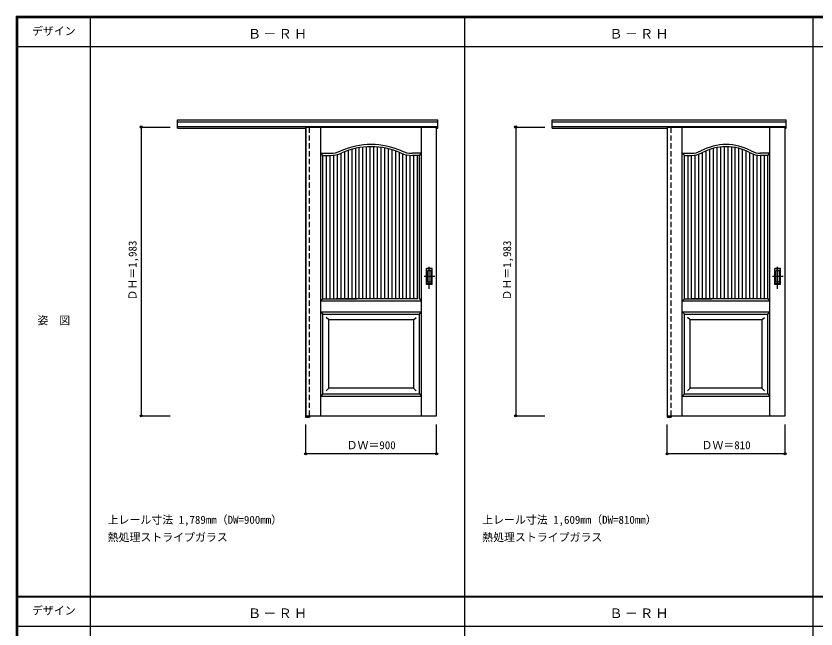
# Model space of a CAD drawing. Units: millimetres, scale not verified. Extents: x -6000 to 5700, y -4307 to 4175.
# Drawn here: x -6000 to -502, y -36 to 4175 of the extents above; entities that cross this region are included whole.
import ezdxf
from ezdxf.enums import TextEntityAlignment as Align

# ---------------------------------------------------------------- set-up
doc = ezdxf.new("R2010")
doc.units = ezdxf.units.MM
doc.header["$LTSCALE"] = 30
doc.header["$PDMODE"] = 32
doc.header["$PDSIZE"] = 15
doc.linetypes.add('CHAIN1', pattern=[8, 5, -1, 1, -1])
doc.linetypes.add('DASHED1', pattern=[1.8, 1.2, -0.6])
for name, color, linetype in [('0-2_扉', 7, 'Continuous'), ('0-4_枠', 3, 'Continuous'), ('0-6_引手', 7, 'Continuous'), ('0-A_文字', 7, 'Continuous'), ('0-B_寸法', 4, 'Continuous'), ('0-C_ハッチ', 4, 'Continuous'), ('F-1_枠', 6, 'Continuous'), ('F-A_文字', 7, 'Continuous')]:
    doc.layers.add(name, color=color, linetype=linetype)
doc.styles.add('ＭＳ ゴシック', font='')
doc.styles.get('ＭＳ ゴシック').set_extended_font_data('MS Gothic')

msp = doc.modelspace()

# ---------------------------------------------------------------- linework, layer by layer
at = {"layer": '0-2_扉'}
for p, q in [((-4009, 3412), (-4009, 1429)), ((-4009, 3412), (-3109, 3412)), ((-3905.5, 1429.62), (-3905.5, 3412)), ((-3212.5, 1429.62), (-3212.5, 3412)), ((-3109, 1429), (-3109, 3412)), ((-1525, 3412), (-1525, 1429)), ((-1525, 3412), (-715, 3412)), ((-1421.5, 1429), (-1421.5, 3412)), ((-818.5, 1429), (-818.5, 3412)), ((-715, 1429), (-715, 3412)), ((-3890.5, 3217), (-3905.5, 3232)), ((-3905.5, 3232), (-3842.55, 3232)), ((-3890.5, 2374.05), (-3890.5, 3217)), ((-3890.5, 3217), (-3842.55, 3217)), ((-3212.5, 3232), (-3275.45, 3232)), ((-3227.5, 3217), (-3275.45, 3217)), ((-3227.5, 3217), (-3212.5, 3232)), ((-3227.5, 2232), (-3227.5, 3217)), ((-1406.5, 3217), (-1421.5, 3232)), ((-1421.5, 3232), (-1357.49, 3232)), ((-1406.5, 2363.24), (-1406.5, 3217)), ((-1406.5, 3217), (-1357.49, 3217)), ((-818.5, 3232), (-882.51, 3232)), ((-833.5, 3217), (-882.51, 3217)), ((-833.5, 3217), (-818.5, 3232)), ((-833.5, 2232), (-833.5, 3217)), ((-1406.31, 3094), (-1406.5, 3094)), ((-3890.5, 2232), (-3890.5, 2374.05)), ((-1406.5, 2232), (-1406.5, 2374.05)), ((-3905.5, 2217), (-3890.5, 2232)), ((-3212.5, 2217), (-3905.5, 2217)), ((-3890.5, 2232), (-3656.5, 2232)), ((-3237.5, 2232), (-3800.5, 2232)), ((-3227.5, 2232), (-3212.5, 2217)), ((-1421.5, 2217), (-1406.5, 2232)), ((-818.5, 2217), (-1421.5, 2217)), ((-1406.5, 2232), (-1217.5, 2232)), ((-833.5, 2232), (-1361.5, 2232)), ((-833.5, 2232), (-818.5, 2217)), ((-3905.5, 2142), (-3890.5, 2127)), ((-3905.5, 2142), (-3212.5, 2142)), ((-3890.5, 1579), (-3890.5, 2127)), ((-3890.5, 2127), (-3227.5, 2127)), ((-3850.5, 2087), (-3868.18, 2104.68)), ((-3267.5, 2087), (-3249.82, 2104.68)), ((-3227.5, 2127), (-3212.5, 2142)), ((-3227.5, 1579), (-3227.5, 2127)), ((-1421.5, 2142), (-1406.5, 2127)), ((-1421.5, 2142), (-818.5, 2142)), ((-1406.5, 1579), (-1406.5, 2127)), ((-1406.5, 2127), (-833.5, 2127)), ((-1366.46, 2087), (-1384.14, 2104.68)), ((-873.5, 2087), (-855.82, 2104.68)), ((-833.5, 2127), (-818.5, 2142)), ((-833.5, 1579), (-833.5, 2127)), ((-3850.54, 1619), (-3850.54, 2087.04)), ((-3267.5, 2087), (-3850.54, 2087)), ((-1366.5, 1619), (-1366.5, 2087)), ((-873.5, 2087), (-1366.5, 2087)), ((-873.5, 2087), (-873.5, 1619)), ((-3850.54, 1619), (-3868.21, 1601.32)), ((-3850.54, 1619), (-3850.54, 1620.43)), ((-3267.5, 1619), (-3850.54, 1619)), ((-1366.5, 1619), (-1384.18, 1601.32)), ((-1366.5, 1619), (-1366.5, 1620.43)), ((-873.5, 1619), (-1366.5, 1619)), ((-873.5, 1619), (-855.82, 1601.32)), ((-3890.5, 1579), (-3905.5, 1564)), ((-3905.5, 1564), (-3212.5, 1564)), ((-3890.5, 1579), (-3227.5, 1579)), ((-3227.5, 1579), (-3212.5, 1564)), ((-1406.5, 1579), (-1421.5, 1564)), ((-1421.5, 1564), (-818.5, 1564)), ((-1406.5, 1579), (-833.5, 1579)), ((-833.5, 1579), (-818.5, 1564)), ((-4009, 1429), (-3109, 1429)), ((-1525, 1429), (-715, 1429))]:
    msp.add_line(p, q, dxfattribs=at)
msp.add_lwpolyline([(-3267.5, 2087), (-3267.5, 1619), (-3249.82, 1601.32)], dxfattribs=at)
for centre, radius, start, end in [((-3842.55, 3417), 185, 270, 293.89556), ((-3559, 2777), 515, 66.10444, 113.89556), ((-3559, 2777), 500, 66.10444, 113.89556), ((-3275.45, 3417), 185, 246.10444, 270), ((-1357.49, 3367), 135, 270, 298.3577), ((-1120, 2927), 365, 61.6423, 118.3577), ((-1120, 2927), 350, 61.6423, 118.3577), ((-882.51, 3367), 135, 241.6423, 270), ((-3842.55, 3417), 200, 270, 293.89556), ((-3275.45, 3417), 200, 246.10444, 270), ((-1357.49, 3367), 150, 270, 298.3577), ((-882.51, 3367), 150, 241.6423, 270)]:
    msp.add_arc(centre, radius, start, end, dxfattribs=at)
at = {"layer": '0-4_枠'}
for p, q in [((-4890, 3462), (-3101, 3462)), ((-4890, 3405), (-4890, 3462)), ((-4890, 3449), (-3101, 3449)), ((-4890, 3417), (-3101, 3417)), ((-4010, 3417), (-4010, 1420)), ((-3982, 3412), (-3982, 3417)), ((-2316, 3462), (-707, 3462)), ((-2316, 3405), (-2316, 3462)), ((-2316, 3449), (-707, 3449)), ((-2316, 3417), (-707, 3417)), ((-1526, 3417), (-1526, 1420)), ((-1498, 3412), (-1498, 3417)), ((-4890, 3405), (-4009, 3405)), ((-2316, 3405), (-1525, 3405)), ((-4010, 1420), (-3982, 1420)), ((-3982, 1429), (-3982, 1420)), ((-1526, 1420), (-1498, 1420)), ((-1498, 1429), (-1498, 1420))]:
    msp.add_line(p, q, dxfattribs=at)
at = {"layer": '0-4_枠', "color": 4, "linetype": 'DASHED1'}
for p, q in [((-3982, 1429), (-3982, 3412)), ((-1498, 1429), (-1498, 3412))]:
    msp.add_line(p, q, dxfattribs=at)
at = {"layer": '0-4_枠'}
for points in [[(-3109, 3405), (-3101, 3405), (-3101, 3462)], [(-715, 3405), (-707, 3405), (-707, 3462)]]:
    msp.add_lwpolyline(points, dxfattribs=at)
at = {"layer": '0-6_引手'}
for p, q in [((-3141, 2441.5), (-3179, 2441.5)), ((-3179, 2331.5), (-3179, 2441.5)), ((-3147.5, 2425.5), (-3172.5, 2425.5)), ((-3172.5, 2347.5), (-3172.5, 2425.5)), ((-3147.5, 2347.5), (-3147.5, 2425.5)), ((-3141, 2331.5), (-3141, 2441.5)), ((-747, 2441.5), (-785, 2441.5)), ((-785, 2331.5), (-785, 2441.5)), ((-753.5, 2425.5), (-778.5, 2425.5)), ((-778.5, 2347.5), (-778.5, 2425.5)), ((-753.5, 2347.5), (-753.5, 2425.5)), ((-747, 2331.5), (-747, 2441.5)), ((-3141, 2331.5), (-3179, 2331.5)), ((-3147.5, 2347.5), (-3172.5, 2347.5)), ((-747, 2331.5), (-785, 2331.5)), ((-753.5, 2347.5), (-778.5, 2347.5))]:
    msp.add_line(p, q, dxfattribs=at)
at = {"layer": '0-6_引手', "linetype": 'DASHED1'}
for p, q in [((-3176, 2335.5), (-3176, 2437.5)), ((-782, 2335.5), (-782, 2437.5)), ((-750, 2437.5), (-782, 2437.5)), ((-750, 2335.5), (-750, 2437.5)), ((-3144, 2335.5), (-3176, 2335.5)), ((-750, 2335.5), (-782, 2335.5))]:
    msp.add_line(p, q, dxfattribs=at)
at = {"layer": '0-6_引手', "linetype": 'CHAIN1'}
for p, q in [((-3160, 2301.27), (-3160, 2472.12)), ((-766, 2301.27), (-766, 2472.12)), ((-3121.93, 2386.5), (-3194.44, 2386.5)), ((-727.93, 2386.5), (-800.44, 2386.5))]:
    msp.add_line(p, q, dxfattribs=at)
at = {"layer": '0-6_引手', "linetype": 'DASHED1'}
msp.add_lwpolyline([(-3144, 2335.5), (-3144, 2437.5), (-3176, 2437.5)], dxfattribs=at)
at = {"layer": '0-B_寸法'}
for p, q in [((-5140, 3412), (-5140, 1429)), ((-5140, 3412), (-4940, 3412)), ((-2566, 3412), (-2566, 1429)), ((-2566, 3412), (-2366, 3412)), ((-5140, 1429), (-4940, 1429)), ((-2566, 1429), (-2366, 1429)), ((-4009, 1168), (-4009, 1368)), ((-3109, 1168), (-3109, 1368)), ((-1525, 1168), (-1525, 1368)), ((-715, 1168), (-715, 1368)), ((-3109, 1168), (-4009, 1168)), ((-715, 1168), (-1525, 1168))]:
    msp.add_line(p, q, dxfattribs=at)
at = {"layer": '0-B_寸法', "color": 7}
for p in [(-5140, 3412), (-2566, 3412), (-5140, 1429), (-2566, 1429), (-4009, 1168), (-3109, 1168), (-1525, 1168), (-715, 1168)]:
    msp.add_point(p, dxfattribs=at)
at = {"layer": '0-C_ハッチ'}
for p, q in [((-3715.5, 2232), (-3715.5, 3251.88)), ((-3690.5, 2232), (-3690.5, 3259.4)), ((-3665.5, 2232), (-3665.5, 3265.53)), ((-3640.5, 2232), (-3640.5, 3270.32)), ((-3615.5, 2232), (-3615.5, 3273.8)), ((-3590.5, 2232), (-3590.5, 3276.01)), ((-3565.5, 2232), (-3565.5, 3276.96)), ((-3540.5, 2232), (-3540.5, 3276.66)), ((-3515.5, 2232), (-3515.5, 3275.11)), ((-3490.5, 2232), (-3490.5, 3272.29)), ((-3465.5, 2232), (-3465.5, 3268.18)), ((-3440.5, 2232), (-3440.5, 3262.76)), ((-3415.5, 2232), (-3415.5, 3255.97)), ((-3390.5, 2232), (-3390.5, 3247.76)), ((-1256.5, 2232), (-1256.5, 3249.29)), ((-1231.5, 2232), (-1231.5, 3258.77)), ((-1206.5, 2232), (-1206.5, 3266.15)), ((-1181.5, 2232), (-1181.5, 3271.56)), ((-1156.5, 2232), (-1156.5, 3275.09)), ((-1131.5, 2232), (-1131.5, 3276.81)), ((-1106.5, 2232), (-1106.5, 3276.74)), ((-1081.5, 2232), (-1081.5, 3274.88)), ((-1056.5, 2232), (-1056.5, 3271.19)), ((-1031.5, 2232), (-1031.5, 3265.63)), ((-1006.5, 2232), (-1006.5, 3258.09)), ((-981.5, 2232), (-981.5, 3248.43)), ((-3865.5, 2232), (-3865.5, 3217)), ((-3840.5, 2232), (-3840.5, 3217.01)), ((-3815.5, 2232), (-3815.5, 3218.84)), ((-3790.5, 2232), (-3790.5, 3223.89)), ((-3765.5, 2232), (-3765.5, 3232.44)), ((-3740.5, 2232), (-3740.5, 3242.9)), ((-3365.5, 2232), (-3365.5, 3238.04)), ((-3340.5, 2232), (-3340.5, 3227.88)), ((-3315.5, 2232), (-3315.5, 3221.05)), ((-3290.5, 2232), (-3290.5, 3217.57)), ((-3265.5, 2232), (-3265.5, 3217.25)), ((-3240.5, 2232), (-3240.5, 3217.25)), ((-1381.5, 2232), (-1381.5, 3217)), ((-1356.5, 2232), (-1356.5, 3218.25)), ((-1331.5, 2232), (-1331.5, 3219.27)), ((-1306.5, 2232), (-1306.5, 3225.93)), ((-1281.5, 2232), (-1281.5, 3237.51)), ((-956.5, 2232), (-956.5, 3236.47)), ((-931.5, 2232), (-931.5, 3225.23)), ((-906.5, 2232), (-906.5, 3218.93)), ((-881.5, 2232), (-881.5, 3217)), ((-856.5, 2232), (-856.5, 3217.25))]:
    msp.add_line(p, q, dxfattribs=at)
at = {"layer": 'F-1_枠'}
for p, q in [((-6000, 4175), (5700, 4175)), ((-6000, 4175), (-6000, -4205)), ((-6000, 4170), (5700, 4170)), ((-6000, 4165), (5700, 4165)), ((-5995, 4175), (-5995, -4205)), ((-5990, 4175), (-5990, -4205)), ((-5490, 4175), (-5490, -3790)), ((-2916, -3790), (-2916, 4175)), ((-522, -3790), (-522, 4175)), ((-6000, 3965), (5700, 3965)), ((-6000, 190.5), (5700, 190.5)), ((-6000, 187.5), (5700, 187.5)), ((-6000, 184.5), (5700, 184.5)), ((-6000, -15.5), (5700, -15.5))]:
    msp.add_line(p, q, dxfattribs=at)

# ---------------------------------------------------------------- texts
at = {"layer": '0-A_文字', "style": 'ＭＳ ゴシック'}
for s, p in [('上レール寸法 1,789mm（DW=900mm）', (-5370, 670.5)), ('上レール寸法 1,609mm（DW=810mm）', (-2796, 670.5)), ('熱処理ストライプガラス', (-5370, 550.5)), ('熱処理ストライプガラス', (-2796, 550.5))]:
    msp.add_text(s, height=54.99, dxfattribs=at).set_placement(p, align=Align.BOTTOM_LEFT)
at = {"layer": '0-A_文字', "char_height": 65.98, "attachment_point": 7, "style": 'ＭＳ ゴシック'}
for insert in [(-4405.5, 4020), (-1921.5, 4020), (-4405.5, 39.5), (-1921.5, 39.5)]:
    msp.add_mtext('\\T1.17;Ｂ－ＲＨ', dxfattribs=dict(at, insert=insert))
at = {"layer": '0-B_寸法', "color": 7, "style": 'ＭＳ ゴシック'}
for p in [(-5155, 2220.25), (-2581, 2220.25)]:
    msp.add_text('ＤＨ＝1,983', height=54.99, rotation=90, dxfattribs=at).set_placement(p, align=Align.BOTTOM_LEFT)
for s, p in [('ＤＷ＝900', (-3727.75, 1183)), ('ＤＷ＝810', (-1288.75, 1183))]:
    msp.add_text(s, height=54.99, dxfattribs=at).set_placement(p, align=Align.BOTTOM_LEFT)
at = {"layer": 'F-A_文字', "style": 'ＭＳ ゴシック'}
for s, p in [('デザイン', (-5890, 4027.5)), ('姿\u3000図', (-5852.5, 2040.25)), ('デザイン', (-5890, 47))]:
    msp.add_text(s, height=54.99, dxfattribs=at).set_placement(p, align=Align.BOTTOM_LEFT)

doc.saveas('drawing.dxf')
